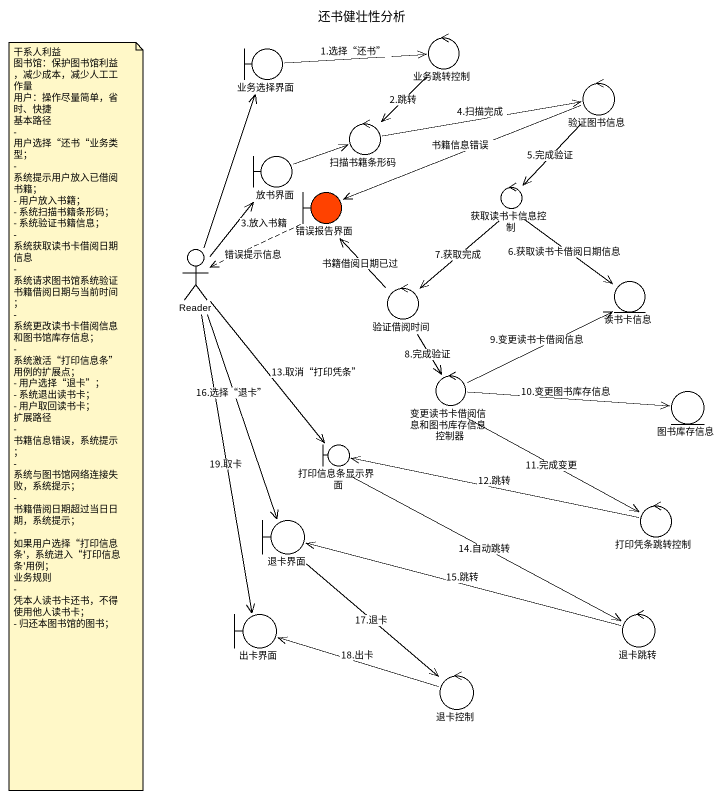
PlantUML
@startuml
title 还书健壮性分析
control 业务跳转控制
boundary 业务选择界面
control 验证图书信息
boundary 放书界面
control 扫描书籍条形码
boundary 错误报告界面 #FF4200
control 获取读书卡信息控制
actor Reader
entity 读书卡信息
control 验证借阅时间
control 变更读书卡借阅信息和图书库存信息控制器
entity 图书库存信息
boundary 打印信息条显示界面
boundary 退卡界面
control 打印凭条跳转控制
boundary 出卡界面
control 退卡跳转
control 退卡控制
业务跳转控制 --> 扫描书籍条形码 : 2.跳转
业务选择界面 -right-> 业务跳转控制 : 1.选择“还书”
验证图书信息 -left-> 错误报告界面 : 书籍信息错误
验证图书信息 --> 获取读书卡信息控制 : 5.完成验证
放书界面 -right-> 扫描书籍条形码
扫描书籍条形码 -right-> 验证图书信息 : 4.扫描完成
错误报告界面 .left.> Reader : 错误提示信息
获取读书卡信息控制 --> 读书卡信息 : 6.获取读书卡借阅日期信息
获取读书卡信息控制 --> 验证借阅时间 : 7.获取完成
Reader -up-> 业务选择界面
Reader -up-> 放书界面 : 3.放入书籍
Reader --> 打印信息条显示界面 : 13.取消“打印凭条”
Reader --> 退卡界面 : 16.选择“退卡”
Reader --> 出卡界面 : 19.取卡
验证借阅时间 -up-> 错误报告界面 : 书籍借阅日期已过
验证借阅时间 --> 变更读书卡借阅信息和图书库存信息控制器 : 8.完成验证
变更读书卡借阅信息和图书库存信息控制器 -right-> 读书卡信息 : 9.变更读书卡借阅信息
变更读书卡借阅信息和图书库存信息控制器 -right-> 图书库存信息 : 10.变更图书库存信息
变更读书卡借阅信息和图书库存信息控制器 -right-> 打印凭条跳转控制 : 11.完成变更
打印信息条显示界面 -right-> 退卡跳转 : 14.自动跳转
退卡界面 --> 退卡控制 : 17.退卡
打印凭条跳转控制 -left-> 打印信息条显示界面 : 12.跳转
退卡跳转 -left-> 退卡界面 : 15.跳转
退卡控制 -left-> 出卡界面 : 18.出卡
note as N1
  干系人利益
  图书馆：保护图书馆利益，减少成本，减少人工工作量
  用户：操作尽量简单，省时、快捷
  基本路径
  - 用户选择“还书“业务类型；
  - 系统提示用户放入已借阅书籍；
  - 用户放入书籍；
  - 系统扫描书籍条形码；
  - 系统验证书籍信息；
  - 系统获取读书卡借阅日期信息
  - 系统请求图书馆系统验证书籍借阅日期与当前时间；
  - 系统更改读书卡借阅信息和图书馆库存信息；
  - 系统激活“打印信息条”用例的扩展点；
  - 用户选择“退卡”；
  - 系统退出读书卡；
  - 用户取回读书卡；
  扩展路径
  - 书籍信息错误，系统提示；
  - 系统与图书馆网络连接失败，系统提示；
  - 书籍借阅日期超过当日日期，系统提示；
  - 如果用户选择“打印信息条'，系统进入“打印信息条'用例；
  业务规则
  - 凭本人读书卡还书，不得使用他人读书卡；
  - 归还本图书馆的图书；
end note
@enduml
